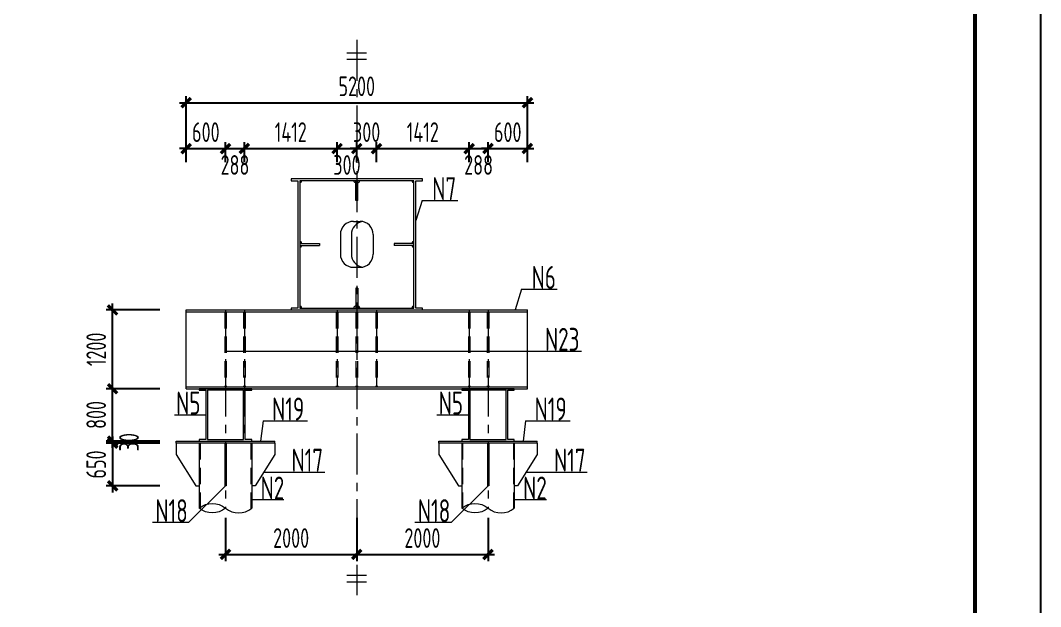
# Model space of a CAD drawing. Extents: x -2876908 to 633791, y -1383861 to 872234.
# Drawn here: x -169230 to -91507, y -1314608 to -1269942 of the extents above; entities that cross this region are included whole.
import ezdxf
from ezdxf.enums import TextEntityAlignment as Align

# ---------------------------------------------------------------- set-up
doc = ezdxf.new("R2010")
doc.units = 0
doc.header["$LTSCALE"] = 5
doc.header["$MEASUREMENT"] = 0
doc.linetypes.add('CENTER', pattern=[2, 1.25, -0.25, 0.25, -0.25])
doc.linetypes.add('DASHED', pattern=[0.75, 0.5, -0.25])
doc.layers.get('0').update_dxf_attribs({"linetype": 'CONTINUOUS', "lineweight": 25})
doc.layers.get('DEFPOINTS').update_dxf_attribs({"color": 35, "linetype": 'CONTINUOUS', "lineweight": 13})
for name, color, linetype, lineweight in [('1粗实线', 1, 'CONTINUOUS', 30), ('3中心线', 6, 'CENTER', 18), ('4虚线', 2, 'DASHED', 18), ('5标注', 3, 'CONTINUOUS', 15), ('8轮廓线', 4, 'CONTINUOUS', 15), ('DIM', 3, 'CONTINUOUS', 0), ('HFZT', 5, 'CONTINUOUS', 15), ('REIND', 1, 'CONTINUOUS', 0), ('THIN', 7, 'CONTINUOUS', 0)]:
    doc.layers.add(name, color=color, linetype=linetype, lineweight=lineweight)
doc.styles.add('TSSD_Dimension', font='tssdeng.shx', dxfattribs={"width": 0.7, "bigfont": 'hztxt.shx'})
doc.styles.add('TSSD_NORM', font='tssdeng.shx', dxfattribs={"width": 0.7, "bigfont": 'hztxt.shx'})
doc.dimstyles.new('TSSD_100_100', dxfattribs={"dimtxt": 300, "dimasz": 100, "dimexe": 100, "dimexo": 250, "dimgap": 100, "dimtad": 1, "dimdec": 0, "dimzin": 0, "dimdsep": 46, "dimtxsty": 'TSSD_Dimension', "dimblk": 'ARCHTICK', "dimblk1": 'ARCHTICK', "dimblk2": 'ARCHTICK', "dimcen": 0, "dimdle": 100, "dimclrt": 7, "dimadec": 0, "dimazin": 0, "dimtfac": 1, "dimtdec": 0, "dimtix": 1, "dimtmove": 2, "dimatfit": 3, "dimfxl": 1, "dimtolj": 1, "dimtzin": 0, "dimarcsym": 0})

# ---------------------------------------------------------------- blocks, each defined once
blk = doc.blocks.new('施工设计图框')
at = {"color": 7, "linetype": 'Continuous'}
blk.add_lwpolyline([(-395.5, -13.5), (-395.5, 283.5), (24.5, 283.5), (24.5, -13.5), (-395.5, -13.5)], dxfattribs=at)
at = {"layer": '1粗实线', "color": 7, "linetype": 'Continuous', "const_width": 0.6}
blk.add_lwpolyline([(-370.5, -3.5), (-370.5, 273.5), (14.5, 273.5), (14.5, -3.5), (-370.5, -3.5)], dxfattribs=at)
at = {"layer": 'HFZT', "color": 2, "style": 'TSSD_NORM', "width": 0.7}
for tag, height, p in [('比例尺', 2.5, (7.25, 17.5)), ('图号', 2.5, (-20.49, 3.5)), ('日期', 2.5, (7.25, 3.5)), ('图名', 4, (-76.24, 0.75))]:
    blk.add_attdef(tag, text='', height=height, dxfattribs=at).set_placement(p, align=Align.MIDDLE)
blk = doc.blocks.new('_ArchTick')
at = {"color": 0, "linetype": 'ByBlock', "const_width": 0.5}
blk.add_lwpolyline([(-0.71, -0.71), (0.71, 0.71)], dxfattribs=at)
blk = doc.blocks.new('*D1720')
at = {"layer": 'DEFPOINTS', "color": 0, "transparency": 16777216}
for p in [(-162205, -1302156), (-157354, -1302006), (-157354, -1302156)]:
    blk.add_point(p, dxfattribs=at)
at = {"layer": 'DIM', "color": 0, "lineweight": -2, "transparency": 16777216}
for p, q in [((-162205, -1302006), (-162205, -1301506)), ((-158604, -1302006), (-162705, -1302006)), ((-158604, -1302156), (-162705, -1302156)), ((-162205, -1302006), (-162205, -1302156)), ((-162205, -1302156), (-162205, -1302656))]:
    blk.add_line(p, q, dxfattribs=at)
at = {"layer": 'DIM', "color": 0, "lineweight": -2, "transparency": 16777216, "xscale": 500, "yscale": 500, "zscale": 500}
for p, rotation in [((-162205, -1302006), 270), ((-162205, -1302156), 90)]:
    blk.add_blockref('_ArchTick', p, dxfattribs=dict(at, rotation=rotation))
at = {"layer": 'DIM', "color": 7, "transparency": 16777216, "insert": (-160955, -1302081), "char_height": 1500, "attachment_point": 5, "rotation": 90, "style": 'TSSD_Dimension'}
blk.add_mtext('\\A1;30', dxfattribs=at)
blk = doc.blocks.new('*D1721')
at = {"layer": 'DEFPOINTS', "color": 0, "transparency": 16777216}
for p in [(-157354, -1302156), (-162205, -1305406), (-157354, -1305406)]:
    blk.add_point(p, dxfattribs=at)
at = {"layer": 'DIM', "color": 0, "lineweight": -2, "transparency": 16777216}
for p, q in [((-162205, -1301656), (-162205, -1305906)), ((-158604, -1302156), (-162705, -1302156)), ((-158604, -1305406), (-162705, -1305406))]:
    blk.add_line(p, q, dxfattribs=at)
at = {"layer": 'DIM', "color": 0, "lineweight": -2, "transparency": 16777216, "xscale": 500, "yscale": 500, "zscale": 500}
for p, rotation in [((-162205, -1302156), 90), ((-162205, -1305406), 270)]:
    blk.add_blockref('_ArchTick', p, dxfattribs=dict(at, rotation=rotation))
at = {"layer": 'DIM', "color": 7, "transparency": 16777216, "insert": (-163455, -1303781), "char_height": 1500, "attachment_point": 5, "rotation": 90, "style": 'TSSD_Dimension'}
blk.add_mtext('\\A1;650', dxfattribs=at)
blk = doc.blocks.new('*D1722')
at = {"layer": 'DEFPOINTS', "color": 0, "transparency": 16777216}
for p in [(-162205, -1298006), (-157354, -1298006), (-157354, -1302006)]:
    blk.add_point(p, dxfattribs=at)
at = {"layer": 'DIM', "color": 0, "lineweight": -2, "transparency": 16777216}
for p, q in [((-162205, -1302506), (-162205, -1297506)), ((-158604, -1298006), (-162705, -1298006)), ((-158604, -1302006), (-162705, -1302006))]:
    blk.add_line(p, q, dxfattribs=at)
at = {"layer": 'DIM', "color": 0, "lineweight": -2, "transparency": 16777216, "xscale": 500, "yscale": 500, "zscale": 500}
for p, rotation in [((-162205, -1298006), 90), ((-162205, -1302006), 270)]:
    blk.add_blockref('_ArchTick', p, dxfattribs=dict(at, rotation=rotation))
at = {"layer": 'DIM', "color": 7, "transparency": 16777216, "insert": (-163455, -1300006), "char_height": 1500, "attachment_point": 5, "rotation": 90, "style": 'TSSD_Dimension'}
blk.add_mtext('\\A1;800', dxfattribs=at)
blk = doc.blocks.new('*D1723')
at = {"layer": 'DEFPOINTS', "color": 0, "transparency": 16777216}
for p in [(-162205, -1292006), (-157354, -1292006), (-157354, -1298006)]:
    blk.add_point(p, dxfattribs=at)
at = {"layer": 'DIM', "color": 0, "lineweight": -2, "transparency": 16777216}
for p, q in [((-162205, -1298506), (-162205, -1291506)), ((-158604, -1292006), (-162705, -1292006)), ((-158604, -1298006), (-162705, -1298006))]:
    blk.add_line(p, q, dxfattribs=at)
at = {"layer": 'DIM', "color": 0, "lineweight": -2, "transparency": 16777216, "xscale": 500, "yscale": 500, "zscale": 500}
for p, rotation in [((-162205, -1292006), 90), ((-162205, -1298006), 270)]:
    blk.add_blockref('_ArchTick', p, dxfattribs=dict(at, rotation=rotation))
at = {"layer": 'DIM', "color": 7, "transparency": 16777216, "insert": (-163455, -1295006), "char_height": 1500, "attachment_point": 5, "rotation": 90, "style": 'TSSD_Dimension'}
blk.add_mtext('\\A1;1200', dxfattribs=at)
blk = doc.blocks.new('*D1724')
at = {"layer": 'DEFPOINTS', "color": 0, "transparency": 16777216}
for p in [(-153604, -1306585), (-143604, -1306585), (-143604, -1310635)]:
    blk.add_point(p, dxfattribs=at)
at = {"layer": 'DIM', "color": 0, "lineweight": -2, "transparency": 16777216}
for p, q in [((-153604, -1307835), (-153604, -1311135)), ((-143604, -1307835), (-143604, -1311135)), ((-154104, -1310635), (-143104, -1310635))]:
    blk.add_line(p, q, dxfattribs=at)
at = {"layer": 'DIM', "color": 0, "lineweight": -2, "transparency": 16777216, "xscale": 500, "yscale": 500, "zscale": 500, "rotation": 180}
blk.add_blockref('_ArchTick', (-153604, -1310635), dxfattribs=at)
at = {"layer": 'DIM', "color": 0, "lineweight": -2, "transparency": 16777216, "xscale": 500, "yscale": 500, "zscale": 500}
blk.add_blockref('_ArchTick', (-143604, -1310635), dxfattribs=at)
at = {"layer": 'DIM', "color": 7, "transparency": 16777216, "insert": (-148604, -1309385), "char_height": 1500, "attachment_point": 5, "style": 'TSSD_Dimension'}
blk.add_mtext('\\A1;2000', dxfattribs=at)
blk = doc.blocks.new('*D1725')
at = {"layer": 'DEFPOINTS', "color": 0, "transparency": 16777216}
for p in [(-143604, -1306585), (-133604, -1306585), (-133604, -1310635)]:
    blk.add_point(p, dxfattribs=at)
at = {"layer": 'DIM', "color": 0, "lineweight": -2, "transparency": 16777216}
for p, q in [((-143604, -1307835), (-143604, -1311135)), ((-133604, -1307835), (-133604, -1311135)), ((-144104, -1310635), (-133104, -1310635))]:
    blk.add_line(p, q, dxfattribs=at)
at = {"layer": 'DIM', "color": 0, "lineweight": -2, "transparency": 16777216, "xscale": 500, "yscale": 500, "zscale": 500, "rotation": 180}
blk.add_blockref('_ArchTick', (-143604, -1310635), dxfattribs=at)
at = {"layer": 'DIM', "color": 0, "lineweight": -2, "transparency": 16777216, "xscale": 500, "yscale": 500, "zscale": 500}
blk.add_blockref('_ArchTick', (-133604, -1310635), dxfattribs=at)
at = {"layer": 'DIM', "color": 7, "transparency": 16777216, "insert": (-138604, -1309385), "char_height": 1500, "attachment_point": 5, "style": 'TSSD_Dimension'}
blk.add_mtext('\\A1;2000', dxfattribs=at)
blk = doc.blocks.new('*D1726')
at = {"layer": 'DEFPOINTS', "color": 0, "transparency": 16777216}
for p in [(-130604, -1276213), (-156604, -1282006), (-130604, -1282006)]:
    blk.add_point(p, dxfattribs=at)
at = {"layer": 'DIM', "color": 0, "lineweight": -2, "transparency": 16777216}
for p, q in [((-156604, -1280756), (-156604, -1275713)), ((-130604, -1280756), (-130604, -1275713)), ((-157104, -1276213), (-130104, -1276213))]:
    blk.add_line(p, q, dxfattribs=at)
at = {"layer": 'DIM', "color": 0, "lineweight": -2, "transparency": 16777216, "xscale": 500, "yscale": 500, "zscale": 500, "rotation": 180}
blk.add_blockref('_ArchTick', (-156604, -1276213), dxfattribs=at)
at = {"layer": 'DIM', "color": 0, "lineweight": -2, "transparency": 16777216, "xscale": 500, "yscale": 500, "zscale": 500}
blk.add_blockref('_ArchTick', (-130604, -1276213), dxfattribs=at)
at = {"layer": 'DIM', "color": 7, "transparency": 16777216, "insert": (-143604, -1274963), "char_height": 1500, "attachment_point": 5, "style": 'TSSD_Dimension'}
blk.add_mtext('\\A1;5200', dxfattribs=at)
blk = doc.blocks.new('*D1718')
at = {"layer": 'DEFPOINTS', "color": 0, "transparency": 16777216}
for p in [(-143604, -1279708), (-145104, -1282006), (-143604, -1282006)]:
    blk.add_point(p, dxfattribs=at)
at = {"layer": 'DIM', "color": 0, "lineweight": -2, "transparency": 16777216}
for p, q in [((-145104, -1280756), (-145104, -1279208)), ((-143604, -1280756), (-143604, -1279208)), ((-145604, -1279708), (-143104, -1279708))]:
    blk.add_line(p, q, dxfattribs=at)
at = {"layer": 'DIM', "color": 0, "lineweight": -2, "transparency": 16777216, "xscale": 500, "yscale": 500, "zscale": 500, "rotation": 180}
blk.add_blockref('_ArchTick', (-145104, -1279708), dxfattribs=at)
at = {"layer": 'DIM', "color": 0, "lineweight": -2, "transparency": 16777216, "xscale": 500, "yscale": 500, "zscale": 500}
blk.add_blockref('_ArchTick', (-143604, -1279708), dxfattribs=at)
at = {"layer": 'DIM', "color": 7, "transparency": 16777216, "insert": (-144354, -1280958), "char_height": 1500, "attachment_point": 5, "style": 'TSSD_Dimension'}
blk.add_mtext('\\A1;300', dxfattribs=at)
blk = doc.blocks.new('*D1719')
at = {"layer": 'DEFPOINTS', "color": 0, "transparency": 16777216}
for p in [(-142104, -1279708), (-143604, -1282006), (-142104, -1282006)]:
    blk.add_point(p, dxfattribs=at)
at = {"layer": 'DIM', "color": 0, "lineweight": -2, "transparency": 16777216}
for p, q in [((-143604, -1280756), (-143604, -1279208)), ((-142104, -1280756), (-142104, -1279208)), ((-143604, -1279708), (-144104, -1279708)), ((-143604, -1279708), (-142104, -1279708)), ((-142104, -1279708), (-141604, -1279708))]:
    blk.add_line(p, q, dxfattribs=at)
at = {"layer": 'DIM', "color": 0, "lineweight": -2, "transparency": 16777216, "xscale": 500, "yscale": 500, "zscale": 500}
blk.add_blockref('_ArchTick', (-143604, -1279708), dxfattribs=at)
at = {"layer": 'DIM', "color": 0, "lineweight": -2, "transparency": 16777216, "xscale": 500, "yscale": 500, "zscale": 500, "rotation": 180}
blk.add_blockref('_ArchTick', (-142104, -1279708), dxfattribs=at)
at = {"layer": 'DIM', "color": 7, "transparency": 16777216, "insert": (-142854, -1278458), "char_height": 1500, "attachment_point": 5, "style": 'TSSD_Dimension'}
blk.add_mtext('\\A1;300', dxfattribs=at)
blk = doc.blocks.new('*D1917')
at = {"layer": 'DEFPOINTS', "color": 0, "transparency": 16777216}
for p in [(-153604, -1279708), (-156604, -1282006), (-153604, -1282006)]:
    blk.add_point(p, dxfattribs=at)
at = {"layer": 'DIM', "color": 0, "lineweight": -2, "transparency": 16777216}
for p, q in [((-156604, -1280756), (-156604, -1279208)), ((-153604, -1280756), (-153604, -1279208)), ((-156604, -1279708), (-157104, -1279708)), ((-156604, -1279708), (-153604, -1279708)), ((-153604, -1279708), (-153104, -1279708))]:
    blk.add_line(p, q, dxfattribs=at)
at = {"layer": 'DIM', "color": 0, "lineweight": -2, "transparency": 16777216, "xscale": 500, "yscale": 500, "zscale": 500}
blk.add_blockref('_ArchTick', (-156604, -1279708), dxfattribs=at)
at = {"layer": 'DIM', "color": 0, "lineweight": -2, "transparency": 16777216, "xscale": 500, "yscale": 500, "zscale": 500, "rotation": 180}
blk.add_blockref('_ArchTick', (-153604, -1279708), dxfattribs=at)
at = {"layer": 'DIM', "color": 7, "transparency": 16777216, "insert": (-155104, -1278458), "char_height": 1500, "attachment_point": 5, "style": 'TSSD_Dimension'}
blk.add_mtext('\\A1;600', dxfattribs=at)
blk = doc.blocks.new('*D1918')
at = {"layer": 'DEFPOINTS', "color": 0, "transparency": 16777216}
for p in [(-130604, -1279708), (-133604, -1282006), (-130604, -1282006)]:
    blk.add_point(p, dxfattribs=at)
at = {"layer": 'DIM', "color": 0, "lineweight": -2, "transparency": 16777216}
for p, q in [((-133604, -1280756), (-133604, -1279208)), ((-130604, -1280756), (-130604, -1279208)), ((-133604, -1279708), (-134104, -1279708)), ((-133604, -1279708), (-130604, -1279708)), ((-130604, -1279708), (-130104, -1279708))]:
    blk.add_line(p, q, dxfattribs=at)
at = {"layer": 'DIM', "color": 0, "lineweight": -2, "transparency": 16777216, "xscale": 500, "yscale": 500, "zscale": 500}
blk.add_blockref('_ArchTick', (-133604, -1279708), dxfattribs=at)
at = {"layer": 'DIM', "color": 0, "lineweight": -2, "transparency": 16777216, "xscale": 500, "yscale": 500, "zscale": 500, "rotation": 180}
blk.add_blockref('_ArchTick', (-130604, -1279708), dxfattribs=at)
at = {"layer": 'DIM', "color": 7, "transparency": 16777216, "insert": (-132104, -1278458), "char_height": 1500, "attachment_point": 5, "style": 'TSSD_Dimension'}
blk.add_mtext('\\A1;600', dxfattribs=at)
blk = doc.blocks.new('*D1915')
at = {"layer": 'DEFPOINTS', "color": 0, "transparency": 16777216}
for p in [(-152164, -1279708), (-153604, -1282006), (-152164, -1282006)]:
    blk.add_point(p, dxfattribs=at)
at = {"layer": 'DIM', "color": 0, "lineweight": -2, "transparency": 16777216}
for p, q in [((-153604, -1280756), (-153604, -1279208)), ((-152164, -1280756), (-152164, -1279208)), ((-154104, -1279708), (-151664, -1279708))]:
    blk.add_line(p, q, dxfattribs=at)
at = {"layer": 'DIM', "color": 0, "lineweight": -2, "transparency": 16777216, "xscale": 500, "yscale": 500, "zscale": 500, "rotation": 180}
blk.add_blockref('_ArchTick', (-153604, -1279708), dxfattribs=at)
at = {"layer": 'DIM', "color": 0, "lineweight": -2, "transparency": 16777216, "xscale": 500, "yscale": 500, "zscale": 500}
blk.add_blockref('_ArchTick', (-152164, -1279708), dxfattribs=at)
at = {"layer": 'DIM', "color": 7, "transparency": 16777216, "insert": (-152884, -1280958), "char_height": 1500, "attachment_point": 5, "style": 'TSSD_Dimension'}
blk.add_mtext('\\A1;288', dxfattribs=at)
blk = doc.blocks.new('*D1916')
at = {"layer": 'DEFPOINTS', "color": 0, "transparency": 16777216}
for p in [(-133604, -1279708), (-135044, -1282006), (-133604, -1282006)]:
    blk.add_point(p, dxfattribs=at)
at = {"layer": 'DIM', "color": 0, "lineweight": -2, "transparency": 16777216}
for p, q in [((-135044, -1280756), (-135044, -1279208)), ((-133604, -1280756), (-133604, -1279208)), ((-135544, -1279708), (-133104, -1279708))]:
    blk.add_line(p, q, dxfattribs=at)
at = {"layer": 'DIM', "color": 0, "lineweight": -2, "transparency": 16777216, "xscale": 500, "yscale": 500, "zscale": 500, "rotation": 180}
blk.add_blockref('_ArchTick', (-135044, -1279708), dxfattribs=at)
at = {"layer": 'DIM', "color": 0, "lineweight": -2, "transparency": 16777216, "xscale": 500, "yscale": 500, "zscale": 500}
blk.add_blockref('_ArchTick', (-133604, -1279708), dxfattribs=at)
at = {"layer": 'DIM', "color": 7, "transparency": 16777216, "insert": (-134324, -1280958), "char_height": 1500, "attachment_point": 5, "style": 'TSSD_Dimension'}
blk.add_mtext('\\A1;288', dxfattribs=at)
blk = doc.blocks.new('*D1919')
at = {"layer": 'DEFPOINTS', "color": 0, "transparency": 16777216}
for p in [(-145104, -1279708), (-152164, -1282006), (-145104, -1282006)]:
    blk.add_point(p, dxfattribs=at)
at = {"layer": 'DIM', "color": 0, "lineweight": -2, "transparency": 16777216}
for p, q in [((-152164, -1280756), (-152164, -1279208)), ((-145104, -1280756), (-145104, -1279208)), ((-152664, -1279708), (-144604, -1279708))]:
    blk.add_line(p, q, dxfattribs=at)
at = {"layer": 'DIM', "color": 0, "lineweight": -2, "transparency": 16777216, "xscale": 500, "yscale": 500, "zscale": 500, "rotation": 180}
blk.add_blockref('_ArchTick', (-152164, -1279708), dxfattribs=at)
at = {"layer": 'DIM', "color": 0, "lineweight": -2, "transparency": 16777216, "xscale": 500, "yscale": 500, "zscale": 500}
blk.add_blockref('_ArchTick', (-145104, -1279708), dxfattribs=at)
at = {"layer": 'DIM', "color": 7, "transparency": 16777216, "insert": (-148634, -1278458), "char_height": 1500, "attachment_point": 5, "style": 'TSSD_Dimension'}
blk.add_mtext('\\A1;1412', dxfattribs=at)
blk = doc.blocks.new('*D1920')
at = {"layer": 'DEFPOINTS', "color": 0, "transparency": 16777216}
for p in [(-135044, -1279708), (-142104, -1282006), (-135044, -1282006)]:
    blk.add_point(p, dxfattribs=at)
at = {"layer": 'DIM', "color": 0, "lineweight": -2, "transparency": 16777216}
for p, q in [((-142104, -1280756), (-142104, -1279208)), ((-135044, -1280756), (-135044, -1279208)), ((-142604, -1279708), (-134544, -1279708))]:
    blk.add_line(p, q, dxfattribs=at)
at = {"layer": 'DIM', "color": 0, "lineweight": -2, "transparency": 16777216, "xscale": 500, "yscale": 500, "zscale": 500, "rotation": 180}
blk.add_blockref('_ArchTick', (-142104, -1279708), dxfattribs=at)
at = {"layer": 'DIM', "color": 0, "lineweight": -2, "transparency": 16777216, "xscale": 500, "yscale": 500, "zscale": 500}
blk.add_blockref('_ArchTick', (-135044, -1279708), dxfattribs=at)
at = {"layer": 'DIM', "color": 7, "transparency": 16777216, "insert": (-138574, -1278458), "char_height": 1500, "attachment_point": 5, "style": 'TSSD_Dimension'}
blk.add_mtext('\\A1;1412', dxfattribs=at)

msp = doc.modelspace()

# ---------------------------------------------------------------- linework, layer by layer
at = {"layer": '3中心线', "ltscale": 500}
for p, q in [((-143603.709, -1271427.148), (-143603.709, -1313748.667)), ((-153603.709, -1292006.412), (-153603.709, -1307148.731)), ((-152163.709, -1292006.412), (-152163.709, -1302006.412)), ((-145103.709, -1292006.412), (-145103.709, -1297856.412)), ((-142103.709, -1292006.412), (-142103.709, -1297856.412)), ((-135043.709, -1292006.412), (-135043.709, -1302006.412)), ((-133603.709, -1292006.412), (-133603.709, -1307148.731))]:
    msp.add_line(p, q, dxfattribs=at)
at = {"layer": '4虚线', "ltscale": 500}
for p, q in [((-153663.709, -1292156.412), (-153663.709, -1297856.412)), ((-153543.709, -1292156.412), (-153543.709, -1297856.412)), ((-152223.709, -1292156.412), (-152223.709, -1297856.412)), ((-152103.709, -1292156.412), (-152103.709, -1297856.412)), ((-145163.709, -1292156.412), (-145163.709, -1297856.412)), ((-145043.709, -1292156.412), (-145043.709, -1297856.412)), ((-143663.709, -1292156.412), (-143663.709, -1297856.412)), ((-143543.709, -1292156.412), (-143543.709, -1297856.412)), ((-142163.709, -1292156.412), (-142163.709, -1297856.412)), ((-142043.709, -1292156.412), (-142043.709, -1297856.412)), ((-135103.709, -1292156.412), (-135103.709, -1297856.412)), ((-134983.709, -1292156.412), (-134983.709, -1297856.412)), ((-133663.709, -1292156.412), (-133663.709, -1297856.412)), ((-133543.709, -1292156.412), (-133543.709, -1297856.412)), ((-155543.709, -1302156.412), (-155543.709, -1307110.447)), ((-151663.709, -1302156.412), (-151663.709, -1307110.447)), ((-135543.709, -1302156.412), (-135543.709, -1307110.447)), ((-131663.709, -1302156.412), (-131663.709, -1307110.447))]:
    msp.add_line(p, q, dxfattribs=at)
at = {"layer": '5标注'}
for p, q in [((-138629.733, -1283672.395), (-139103.709, -1285177.372)), ((-138629.733, -1283672.395), (-135895.627, -1283672.395)), ((-131061.697, -1290433.446), (-131535.674, -1292006.412)), ((-131061.697, -1290433.446), (-128327.592, -1290433.446)), ((-153603.709, -1295152.866), (-126482.262, -1295152.866)), ((-134983.709, -1298459.168), (-135103.709, -1298459.168)), ((-157502.657, -1300006.412), (-155103.709, -1300006.412)), ((-137502.657, -1300006.412), (-135103.709, -1300006.412)), ((-150745.846, -1300459.412), (-150933.344, -1302006.412)), ((-150745.846, -1300459.412), (-147358.504, -1300459.412)), ((-130745.846, -1300459.412), (-130933.344, -1302006.412)), ((-130745.846, -1300459.412), (-127358.504, -1300459.412)), ((-150699.708, -1304360.011), (-146046.739, -1304360.011)), ((-130699.708, -1304360.011), (-126046.739, -1304360.011)), ((-156412.47, -1308210.718), (-153603.709, -1305406.412)), ((-136412.47, -1308210.718), (-133603.709, -1305406.412)), ((-149156.215, -1306481.648), (-151603.709, -1306481.648)), ((-129156.215, -1306481.648), (-131603.709, -1306481.648)), ((-156412.47, -1308210.718), (-159178.403, -1308210.718)), ((-136412.47, -1308210.718), (-139178.403, -1308210.718))]:
    msp.add_line(p, q, dxfattribs=at)
at = {"layer": '8轮廓线'}
for p, q in [((-138603.709, -1282006.412), (-148603.709, -1282006.412)), ((-148603.709, -1282006.412), (-148603.709, -1282156.412)), ((-148603.709, -1282156.412), (-148103.709, -1282156.412)), ((-148103.709, -1282156.412), (-148103.709, -1291856.412)), ((-139253.709, -1282156.412), (-147953.709, -1282156.412)), ((-147953.709, -1282156.412), (-147953.709, -1291856.412)), ((-143678.709, -1283656.412), (-143678.709, -1282156.412)), ((-143528.709, -1283656.412), (-143528.709, -1282156.412)), ((-139253.709, -1291856.412), (-139253.709, -1282156.412)), ((-139103.709, -1291856.412), (-139103.709, -1282156.412)), ((-139103.709, -1282156.412), (-138603.709, -1282156.412)), ((-138603.709, -1282156.412), (-138603.709, -1282006.412)), ((-143528.709, -1283656.412), (-143678.709, -1283656.412)), ((-143853.709, -1285256.412), (-143353.709, -1285256.412)), ((-144853.709, -1286256.412), (-144853.709, -1287756.412)), ((-144015.157, -1286256.412), (-144015.157, -1287756.412)), ((-142353.709, -1286256.412), (-142353.709, -1287756.412)), ((-147953.709, -1286931.412), (-146453.709, -1286931.412)), ((-147953.709, -1287081.412), (-146453.709, -1287081.412)), ((-146453.709, -1286931.412), (-146453.709, -1287081.412)), ((-140753.709, -1286931.412), (-140753.709, -1287081.412)), ((-139253.709, -1286931.412), (-140753.709, -1286931.412)), ((-139253.709, -1287081.412), (-140753.709, -1287081.412)), ((-143853.709, -1288756.412), (-143353.709, -1288756.412)), ((-143528.709, -1290356.412), (-143678.709, -1290356.412)), ((-143678.709, -1290356.412), (-143678.709, -1291856.412)), ((-143528.709, -1290356.412), (-143528.709, -1291856.412)), ((-156603.709, -1298006.412), (-156603.709, -1292006.412)), ((-156603.709, -1292006.412), (-130603.709, -1292006.412)), ((-156603.709, -1292156.412), (-130603.709, -1292156.412)), ((-148103.709, -1291856.412), (-148603.709, -1291856.412)), ((-148603.709, -1291856.412), (-148603.709, -1292006.412)), ((-148603.709, -1292006.412), (-138603.709, -1292006.412)), ((-147953.709, -1291856.412), (-139253.709, -1291856.412)), ((-138603.709, -1291856.412), (-139103.709, -1291856.412)), ((-138603.709, -1292006.412), (-138603.709, -1291856.412)), ((-130603.709, -1298006.412), (-130603.709, -1292006.412)), ((-156603.709, -1297856.412), (-130603.709, -1297856.412)), ((-156603.709, -1298006.412), (-130603.709, -1298006.412)), ((-157353.709, -1302156.412), (-157353.709, -1302006.412)), ((-157353.709, -1302006.412), (-149853.709, -1302006.412)), ((-149853.709, -1302156.412), (-157353.709, -1302156.412)), ((-157353.709, -1302156.412), (-157353.709, -1303006.412)), ((-155603.709, -1302156.412), (-155603.709, -1307110.447)), ((-153653.709, -1302156.412), (-153653.709, -1305406.412)), ((-153553.709, -1302156.412), (-153553.709, -1305406.412)), ((-151603.709, -1302156.412), (-151603.709, -1307110.447)), ((-149853.709, -1302156.412), (-149853.709, -1302006.412)), ((-149853.709, -1302156.412), (-149853.709, -1303006.412)), ((-137353.709, -1302156.412), (-137353.709, -1302006.412)), ((-137353.709, -1302006.412), (-129853.709, -1302006.412)), ((-129853.709, -1302156.412), (-137353.709, -1302156.412)), ((-137353.709, -1302156.412), (-137353.709, -1303006.412)), ((-135603.709, -1302156.412), (-135603.709, -1307110.447)), ((-133653.709, -1302156.412), (-133653.709, -1305406.412)), ((-133553.709, -1302156.412), (-133553.709, -1305406.412)), ((-131603.709, -1302156.412), (-131603.709, -1307110.447)), ((-129853.709, -1302156.412), (-129853.709, -1302006.412)), ((-129853.709, -1302156.412), (-129853.709, -1303006.412)), ((-157353.709, -1303006.412), (-155853.709, -1305406.412)), ((-149853.709, -1303006.412), (-151353.709, -1305406.412)), ((-137353.709, -1303006.412), (-135853.709, -1305406.412)), ((-129853.709, -1303006.412), (-131353.709, -1305406.412)), ((-155853.709, -1305406.412), (-155603.709, -1305406.412)), ((-153553.709, -1305406.412), (-153653.709, -1305406.412)), ((-151353.709, -1305406.412), (-151603.709, -1305406.412)), ((-135853.709, -1305406.412), (-135603.709, -1305406.412)), ((-133553.709, -1305406.412), (-133653.709, -1305406.412)), ((-131353.709, -1305406.412), (-131603.709, -1305406.412))]:
    msp.add_line(p, q, dxfattribs=at)
for points in [[(-155603.709, -1302006.412), (-151603.709, -1302006.412), (-151603.709, -1301886.412), (-152103.709, -1301886.412), (-152103.709, -1298126.412), (-151603.709, -1298126.412), (-151603.709, -1298006.412), (-155603.709, -1298006.412), (-155603.709, -1298126.412), (-155103.709, -1298126.412), (-155103.709, -1301886.412), (-155603.709, -1301886.412)], [(-154983.709, -1301886.412), (-152223.709, -1301886.412), (-152223.709, -1298126.412), (-154983.709, -1298126.412)], [(-135603.709, -1302006.412), (-131603.709, -1302006.412), (-131603.709, -1301886.412), (-132103.709, -1301886.412), (-132103.709, -1298126.412), (-131603.709, -1298126.412), (-131603.709, -1298006.412), (-135603.709, -1298006.412), (-135603.709, -1298126.412), (-135103.709, -1298126.412), (-135103.709, -1301886.412), (-135603.709, -1301886.412)], [(-134983.709, -1301886.412), (-132223.709, -1301886.412), (-132223.709, -1298126.412), (-134983.709, -1298126.412)]]:
    msp.add_lwpolyline(points, close=True, dxfattribs=at)
for centre, radius, start, end in [((-147953.709, -1282156.412), 150, 270, 0), ((-143678.709, -1282156.412), 150, 180, 270), ((-143528.709, -1282156.412), 150, 270, 0), ((-139253.709, -1282156.412), 150, 180, 270), ((-143853.709, -1286256.412), 1000, 90, 180), ((-143015.157, -1286256.412), 1000, 99.74573428, 180), ((-143353.709, -1286256.412), 1000, 0, 90), ((-147953.709, -1286931.412), 150, 0, 90), ((-147953.709, -1287081.412), 150, 270, 0), ((-139253.709, -1286931.412), 150, 90, 180), ((-139253.709, -1287081.412), 150, 180, 270), ((-143853.709, -1287756.412), 1000, 180, 270), ((-143015.157, -1287756.412), 1000, 180, 260.25426572), ((-143353.709, -1287756.412), 1000, 270, 0), ((-147953.709, -1291856.412), 150, 0, 90), ((-143678.709, -1291856.412), 150, 90, 180), ((-143528.709, -1291856.412), 150, 0, 90), ((-139253.709, -1291856.412), 150, 90, 180)]:
    msp.add_arc(centre, radius, start, end, dxfattribs=at)
at = {"layer": 'REIND', "const_width": 100}
for points in [[(-153653.709, -1295152.866, 1), (-153553.709, -1295152.866, 1)], [(-152213.709, -1295152.866, 1), (-152113.709, -1295152.866, 1)], [(-145153.709, -1295152.866, 1), (-145053.709, -1295152.866, 1)], [(-143653.709, -1295152.866, 1), (-143553.709, -1295152.866, 1)], [(-142153.709, -1295152.866, 1), (-142053.709, -1295152.866, 1)], [(-135093.709, -1295152.866, 1), (-134993.709, -1295152.866, 1)], [(-133653.709, -1295152.866, 1), (-133553.709, -1295152.866, 1)]]:
    msp.add_lwpolyline(points, format="xyb", close=True, dxfattribs=at)
at = {"layer": 'THIN'}
for p, q in [((-142853.709, -1272427.148), (-144353.709, -1272427.148)), ((-142853.709, -1272927.148), (-144353.709, -1272927.148)), ((-142853.709, -1312248.667), (-144353.709, -1312248.667)), ((-142853.709, -1312748.667), (-144353.709, -1312748.667))]:
    msp.add_line(p, q, dxfattribs=at)
for points in [[(-153603.709, -1307110.447, -0.36), (-155603.709, -1307110.447, -0.36), (-153603.709, -1307110.447, 0.36), (-151603.709, -1307110.447, 0.4)], [(-133603.709, -1307110.447, -0.36), (-135603.709, -1307110.447, -0.36), (-133603.709, -1307110.447, 0.36), (-131603.709, -1307110.447, 0.4)]]:
    msp.add_lwpolyline(points, format="xyb", dxfattribs=at)

# ---------------------------------------------------------------- block references
at = {"xscale": 500, "yscale": 500, "zscale": 500}
msp.add_blockref('施工设计图框', (-103755.229, -1349166.468), dxfattribs=at)

# ---------------------------------------------------------------- texts
at = {"layer": '5标注', "color": 7, "char_height": 1750, "style": 'TSSD_NORM'}
for s, insert, attachment_point in [('N7', (-137852.134, -1283639.895), 7), ('N6', (-130284.098, -1290400.946), 7), ('N23', (-129266.72, -1295120.366), 7), ('N5', (-157366.081, -1299973.912), 7), ('N19', (-150057.605, -1300426.912), 7), ('N5', (-137366.081, -1299973.912), 7), ('N19', (-130057.605, -1300426.912), 7), ('N17', (-148577.65, -1304327.511), 7), ('N17', (-128577.65, -1304327.511), 7), ('N2', (-149128.184, -1306449.148), 9), ('N2', (-129128.184, -1306449.148), 9), ('N18', (-156479.302, -1308178.218), 9), ('N18', (-136479.302, -1308178.218), 9)]:
    msp.add_mtext(s, dxfattribs=dict(at, insert=insert, attachment_point=attachment_point))

# ---------------------------------------------------------------- dimensions: what is measured, and where the dimension line sits
at = {"layer": 'DIM'}
for base, p1, p2, picture, middle in [((-130603.709, -1276212.978), (-156603.709, -1282006.412), (-130603.709, -1282006.412), '*D1726', (-143603.709, -1274962.978)), ((-153603.709, -1279707.894), (-156603.709, -1282006.412), (-153603.709, -1282006.412), '*D1917', (-155103.709, -1278457.894)), ((-145103.709, -1279707.894), (-152163.709, -1282006.412), (-145103.709, -1282006.412), '*D1919', (-148633.709, -1278457.894)), ((-142103.709, -1279707.894), (-143603.709, -1282006.412), (-142103.709, -1282006.412), '*D1719', (-142853.709, -1278457.894)), ((-135043.709, -1279707.894), (-142103.709, -1282006.412), (-135043.709, -1282006.412), '*D1920', (-138573.709, -1278457.894)), ((-130603.709, -1279707.894), (-133603.709, -1282006.412), (-130603.709, -1282006.412), '*D1918', (-132103.709, -1278457.894)), ((-143603.709, -1310634.948), (-153603.709, -1306585.388), (-143603.709, -1306585.388), '*D1724', (-148603.709, -1309384.948)), ((-133603.709, -1310634.948), (-143603.709, -1306585.388), (-133603.709, -1306585.388), '*D1725', (-138603.709, -1309384.948))]:
    dim = msp.add_linear_dim(base=base, p1=p1, p2=p2, dimstyle='TSSD_100_100', override={"dimtxt": 1500, "dimasz": 500, "dimexe": 500, "dimexo": 1250, "dimgap": 500, "dimlfac": 0.2, "dimdle": 500}, dxfattribs=at)
    dim.commit()
    dim.dimension.update_dxf_attribs({"geometry": picture, "text_midpoint": middle})
for base, p1, p2, picture, middle in [((-152163.709, -1279707.894), (-153603.709, -1282006.412), (-152163.709, -1282006.412), '*D1915', (-152883.709, -1280957.894)), ((-143603.709, -1279707.894), (-145103.709, -1282006.412), (-143603.709, -1282006.412), '*D1718', (-144353.709, -1280957.894)), ((-133603.709, -1279707.894), (-135043.709, -1282006.412), (-133603.709, -1282006.412), '*D1916', (-134323.709, -1280957.894))]:
    dim = msp.add_linear_dim(base=base, p1=p1, p2=p2, dimstyle='TSSD_100_100', override={"dimtxt": 1500, "dimasz": 500, "dimexe": 500, "dimexo": 1250, "dimgap": 500, "dimlfac": 0.2, "dimdle": 500}, dxfattribs=at)
    dim.commit()
    dim.dimension.update_dxf_attribs({"geometry": picture, "text_midpoint": middle, "dimtype": 160})
for base, p1, p2, picture, middle in [((-162204.79, -1292006.412), (-157353.709, -1298006.412), (-157353.709, -1292006.412), '*D1723', (-163454.79, -1295006.412)), ((-162204.79, -1298006.412), (-157353.709, -1302006.412), (-157353.709, -1298006.412), '*D1722', (-163454.79, -1300006.412)), ((-162204.79, -1305406.412), (-157353.709, -1302156.412), (-157353.709, -1305406.412), '*D1721', (-163454.79, -1303781.412))]:
    dim = msp.add_linear_dim(base=base, p1=p1, p2=p2, angle=90, dimstyle='TSSD_100_100', override={"dimtxt": 1500, "dimasz": 500, "dimexe": 500, "dimexo": 1250, "dimgap": 500, "dimlfac": 0.2, "dimdle": 500}, dxfattribs=at)
    dim.commit()
    dim.dimension.update_dxf_attribs({"geometry": picture, "text_midpoint": middle})
dim = msp.add_linear_dim(base=(-162204.79, -1302156.412), p1=(-157353.709, -1302006.412), p2=(-157353.709, -1302156.412), angle=90, dimstyle='TSSD_100_100', override={"dimtxt": 1500, "dimasz": 500, "dimexe": 500, "dimexo": 1250, "dimgap": 500, "dimlfac": 0.2, "dimdle": 500}, dxfattribs=at)
dim.commit()
dim.dimension.update_dxf_attribs({"geometry": '*D1720', "text_midpoint": (-160954.79, -1302081.412), "dimtype": 160})

doc.saveas('drawing.dxf')
